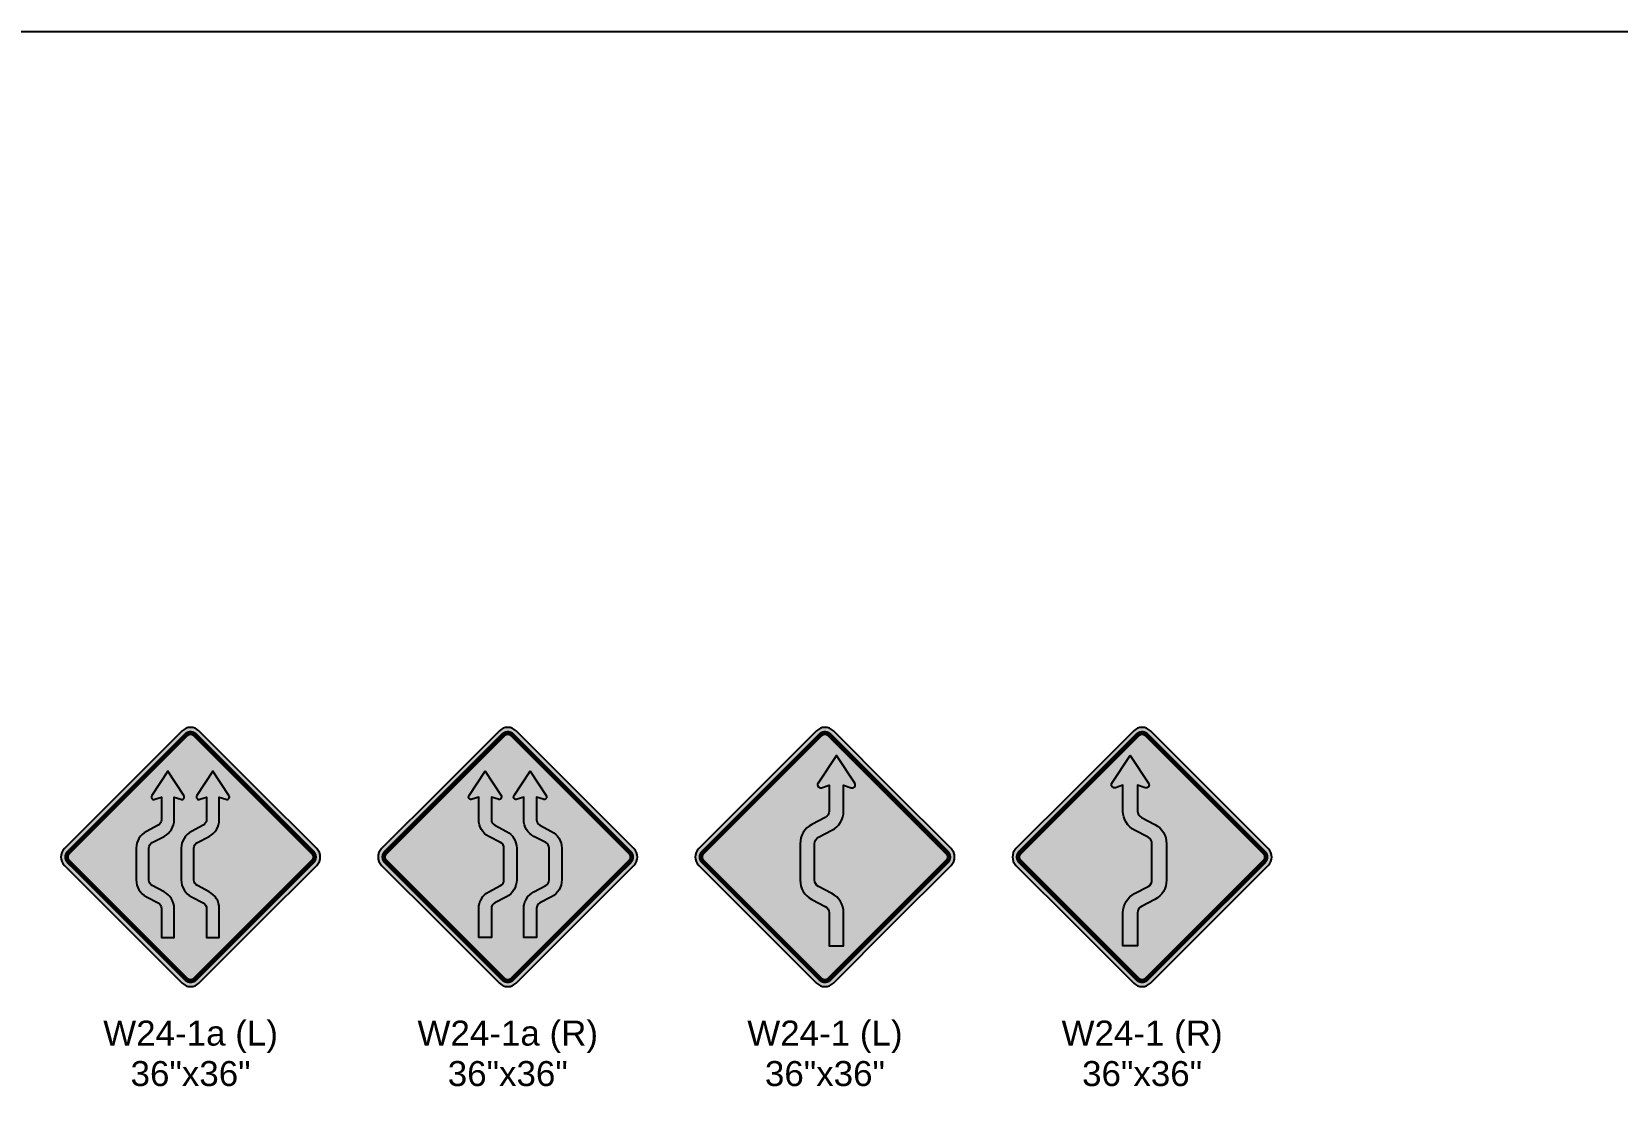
# Model space of a CAD drawing. Header units: inches. Extents: x -32 to 2634, y 197 to 1831.
# Drawn here: x 629.9 to 929.9, y 1627.7 to 1830.7 of the extents above; entities that cross this region are included whole.
import ezdxf
from ezdxf.enums import TextEntityAlignment as Align

# ---------------------------------------------------------------- set-up
doc = ezdxf.new("R2010")
doc.units = ezdxf.units.IN
doc.header["$MEASUREMENT"] = 0
doc.layers.add('NO SHOW', color=252, linetype='Continuous', plot=False)
doc.styles.add('ARIAL', font='arial.ttf')

# ---------------------------------------------------------------- blocks, each defined once
blk = doc.blocks.new('CURVE Double Reverse Left 36x36 W24-1L Yellow')
h = blk.add_hatch(color=40)
edge = h.paths.add_edge_path()
edge.add_line((1.590990257669525, 0.6590097423301327), (23.86485386504589, 22.93287334970662))
edge.add_arc((22.27386360737589, 24.52386360737616), 2.250000000000059, 315.0000000000082, 404.9999999999918)
edge.add_line((23.86485386504589, 26.11485386504571), (1.590990257669525, 48.38871747242219))
edge.add_arc((-2.131628207280301e-14, 46.79772721475276), 2.249999999999657, 44.99999999999795, 135.000000000002)
edge.add_line((-1.590990257669567, 48.38871747242219), (-23.86485386504594, 26.11485386504594))
edge.add_arc((-22.27386360737685, 24.52386360737616), 2.249999999999576, 134.9999999999877, 225.0000000000123)
edge.add_line((-23.86485386504594, 22.93287334970639), (-1.590990257669567, 0.6590097423301344))
edge.add_arc((-2.131628207280301e-14, 2.249999999999565), 2.249999999999657, 224.999999999998, 315.000000000002)
at = {"true_color": 0x000000}
h = blk.add_hatch(color=18, dxfattribs=at)
edge = h.paths.add_edge_path()
edge.add_line((-2.482377150860202, 16.51129535534074), (0.05976631654061748, 15.18124489809145))
edge.add_arc((-0.5770298717420701, 13.96822353200855), 1.370011029147204, 0.07940858837679343, 62.302009405673175, ccw=False)
edge.add_line((0.7929798416239464, 13.97012228629694), (0.7929798416239464, 7.718175486340442))
edge.add_line((0.7929798416239464, 7.718175486340442), (3.542979841623946, 7.718175486340442))
edge.add_line((3.542979841623946, 7.718175486340442), (3.542979841624174, 13.97012848634074))
edge.add_arc((-0.5738967279030476, 13.97012033701071), 4.116876569535287, 0.0001134166178194319, 62.381390490139)
edge.add_line((1.334620750385056, 17.6178913994346), (-1.207351401015558, 18.94785224536258))
edge.add_arc((-0.5738935080146348, 20.15908048633992), 1.366873349636394, 179.9999999999809, 242.3909705556706, ccw=False)
edge.add_line((-1.940766857650942, 20.15908048634037), (-1.940766857650942, 27.04095548634041))
edge.add_arc((-0.57389350801418, 27.04095548634086), 1.366873349636762, 117.60902944434409, 180.0000000000191, ccw=False)
edge.add_line((-1.207351401015558, 28.25218372731831), (1.334620750385056, 29.58214457324618))
edge.add_arc((-0.5739027080567212, 33.22991925606061), 4.116882549697583, 297.6186598956629, 359.9998361975871)
edge.add_line((3.542979841623946, 33.22990748634038), (3.542979841623946, 38.1422816316599))
edge.add_line((3.542979841623946, 38.1422816316599), (4.984607659884887, 37.64565515479421))
edge.add_arc((5.167979841624174, 38.17795548634035), 0.5629999999999608, 250.9916786251193, 393.4475008309063)
edge.add_line((5.637742088696086, 38.48826570406777), (2.167979841623946, 43.74095548634045))
edge.add_line((2.167979841623946, 43.74095548634045), (-1.301782405447966, 38.48826570406754))
edge.add_arc((-0.8320201583758262, 38.17795548634058), 0.5630000000000199, 146.552499169145, 289.0083213748294)
edge.add_line((-0.6486479766369939, 37.64565515479421), (0.7929798416239464, 38.1422816316599))
edge.add_line((0.7929798416239464, 38.1422816316599), (0.7929798416239464, 33.22991368634041))
edge.add_arc((-0.5770298717054629, 33.23181244065017), 1.370011029110664, 297.6979905933979, 359.9205914107272, ccw=False)
edge.add_line((0.05976631654061748, 32.01879107458922), (-2.482377150860202, 30.68874061734004))
edge.add_arc((-0.5738935080139527, 27.04095548634064), 4.116873349637085, 117.6181015009593, 180.0000000000032)
edge.add_line((-4.690766857650942, 27.04095548634041), (-4.690766857650942, 20.15908048634037))
edge.add_arc((-0.5738935080139527, 20.15908048634014), 4.11687334963699, 179.9999999999968, 242.3818984990407)
at = {"color": 40}
blk.add_lwpolyline([(-1.590990257669567, 48.38871747242219), (-12.72792206135821, 37.25178566873401), (-23.86485386504594, 26.11485386504594, 0.4142135623730963), (-23.86485386504594, 22.93287334970639), (-12.72792206135821, 11.7959415460182), (-1.590990257669567, 0.6590097423301327, 0.4142135623730937), (1.590990257669525, 0.6590097423302463), (12.72792206135771, 11.79594154601832), (23.86485386504589, 22.93287334970662, 0.4142135623730937), (23.86485386504589, 26.11485386504571), (12.72792206135771, 37.25178566873389), (1.590990257669525, 48.38871747242219, 0.4142135623730963)], format="xyb", close=True, dxfattribs=at)
at = {"color": 18, "true_color": 0x000000, "const_width": 0.875}
blk.add_lwpolyline([(0.8396893026588046, 1.410310697340739), (23.11355291003517, 23.68417430471734, 0.4142135623730984), (23.11355291003517, 25.3635529100351), (0.8396893026588046, 47.63741651741147, 0.4142135623730983), (-0.8396893026588472, 47.63741651741159), (-23.11355291003522, 25.36355291003522, 0.4142135623730983), (-23.11355291003522, 23.68417430471711), (-0.8396893026588472, 1.410310697340853, 0.4142135623730983)], format="xyb", close=True, dxfattribs=at)
at = {"color": 18, "true_color": 0x000000}
blk.add_lwpolyline([(0.7929798416239464, 33.22991368634041, -0.2783708055293581), (0.05976631654061748, 32.01879107458922), (-2.482377150860202, 30.68874061734004, 0.2791198788187033), (-4.690766857650942, 27.04095548634041), (-4.690766857650942, 20.15908048634037, 0.2791198788187042), (-2.482377150860202, 16.51129535534074), (0.05976631654061748, 15.18124489809145, -0.2783708055293519), (0.7929798416239464, 13.97012228629694), (0.7929798416239464, 7.718175486340442), (2.167979841623946, 7.718175486340442), (3.542979841623946, 7.718175486340442), (3.542979841624174, 13.97012848634074, 0.2791169560948343), (1.334620750385056, 17.6178913994346), (-1.207351401015558, 18.94785224536258, -0.2791625475356924), (-1.940766857650942, 20.15908048634037), (-1.940766857650942, 27.04095548634041, -0.2791625475356896), (-1.207351401015558, 28.25218372731831), (1.334620750385056, 29.58214457324618, 0.2791164821405204), (3.542979841623946, 33.22990748634038), (3.542979841623946, 38.1422816316599), (4.984607659884887, 37.64565515479421, 0.7162981609116909), (5.637742088695859, 38.48826570406754), (2.167979841623946, 43.74095548634045), (-1.301782405447966, 38.48826570406754, 0.7162981609116909), (-0.6486479766369939, 37.64565515479421), (0.7929798416239464, 38.1422816316599)], format="xyb", close=True, dxfattribs=at)
at = {"style": 'ARIAL'}
for tag, p in [('SIGN_NO.', (-2.131628207280301e-14, -9.379593918133745)), ('SIGN_DIM', (-2.131628207280301e-14, -16.44777537605578))]:
    blk.add_attdef(tag, text='', height=4.731999999999842, dxfattribs=at).set_placement(p, align=Align.MIDDLE)
blk = doc.blocks.new('CURVE Double Reverse Right36x36 W24-1R Yellow')
h = blk.add_hatch(color=40)
edge = h.paths.add_edge_path()
edge.add_line((1.590990257669525, 0.6590097423301327), (23.86485386504589, 22.93287334970662))
edge.add_arc((22.27386360737589, 24.52386360737616), 2.250000000000059, 315.0000000000082, 404.9999999999918)
edge.add_line((23.86485386504589, 26.11485386504571), (1.590990257669525, 48.38871747242219))
edge.add_arc((-2.131628207280301e-14, 46.79772721475276), 2.249999999999657, 44.99999999999795, 135.000000000002)
edge.add_line((-1.590990257669567, 48.38871747242219), (-23.86485386504594, 26.11485386504594))
edge.add_arc((-22.27386360737685, 24.52386360737616), 2.249999999999576, 134.9999999999877, 225.0000000000123)
edge.add_line((-23.86485386504594, 22.93287334970639), (-1.590990257669567, 0.6590097423301344))
edge.add_arc((-2.131628207280301e-14, 2.249999999999565), 2.249999999999657, 224.999999999998, 315.000000000002)
at = {"true_color": 0x000000}
h = blk.add_hatch(color=18, dxfattribs=at)
edge = h.paths.add_edge_path()
edge.add_arc((0.5004171912621587, 27.04095548634086), 1.366873349636706, -1.9099388737231493e-11, 62.39097055565588, ccw=False)
edge.add_line((1.867290540898921, 27.04095548634041), (1.867290540898921, 20.15908048634037))
edge.add_arc((0.5004171912626134, 20.15908048633992), 1.366873349636307, -62.390970555670606, 1.9099388737231493e-11, ccw=False)
edge.add_line((1.133875084263536, 18.94785224536258), (-1.408097067137078, 17.6178913994346))
edge.add_arc((0.5004204111510262, 13.97012033701071), 4.116876569535243, 117.618609509861, 179.9998865833822)
edge.add_line((-3.616456158376195, 13.97012848634074), (-3.616456158375968, 7.718175486340442))
edge.add_line((-3.616456158375968, 7.718175486340442), (-0.8664561583759678, 7.718175486340442))
edge.add_line((-0.8664561583759678, 7.718175486340442), (-0.8664561583759678, 13.97012228629694))
edge.add_arc((0.5035535549900487, 13.96822353200855), 1.370011029147241, 117.6979905943268, 179.9205914116232, ccw=False)
edge.add_line((-0.1332426332926389, 15.18124489809145), (2.408900834108181, 16.51129535534074))
edge.add_arc((0.5004171912619313, 20.15908048634014), 4.116873349637085, 297.6181015009593, 360.0000000000031)
edge.add_line((4.617290540898921, 20.15908048634037), (4.617290540898921, 27.04095548634041))
edge.add_arc((0.5004171912619313, 27.04095548634064), 4.11687334963699, 359.9999999999968, 422.3818984990407)
edge.add_line((2.408900834108181, 30.68874061734004), (-0.1332426332926389, 32.01879107458922))
edge.add_arc((0.5035535549534416, 33.23181244065017), 1.370011029110761, 180.0794085892728, 242.3020094066021, ccw=False)
edge.add_line((-0.8664561583759678, 33.22991368634041), (-0.8664561583759678, 38.1422816316599))
edge.add_line((-0.8664561583759678, 38.1422816316599), (0.5751716598849725, 37.64565515479421))
edge.add_arc((0.7585438416238048, 38.17795548634058), 0.5630000000000276, 250.9916786251706, 393.447500830855)
edge.add_line((1.228306088695945, 38.48826570406754), (-2.241456158375968, 43.74095548634045))
edge.add_line((-2.241456158375968, 43.74095548634045), (-5.71121840544788, 38.48826570406754))
edge.add_arc((-5.241456158376195, 38.17795548634035), 0.5629999999997658, 146.5524991691002, 289.0083213748807)
edge.add_line((-5.058083976636908, 37.64565515479421), (-3.616456158375968, 38.1422816316599))
edge.add_line((-3.616456158375968, 38.1422816316599), (-3.616456158375968, 33.22990748634038))
edge.add_arc((0.5004263913046998, 33.22991925606061), 4.116882549697491, 180.0001638024129, 242.3813401043371)
edge.add_line((-1.408097067137078, 29.58214457324618), (1.133875084263536, 28.25218372731831))
at = {"color": 40}
blk.add_lwpolyline([(-1.590990257669567, 48.38871747242219), (-12.72792206135821, 37.25178566873401), (-23.86485386504594, 26.11485386504594, 0.4142135623730963), (-23.86485386504594, 22.93287334970639), (-12.72792206135821, 11.7959415460182), (-1.590990257669567, 0.6590097423301327, 0.4142135623730937), (1.590990257669525, 0.6590097423302463), (12.72792206135771, 11.79594154601832), (23.86485386504589, 22.93287334970662, 0.4142135623730937), (23.86485386504589, 26.11485386504571), (12.72792206135771, 37.25178566873389), (1.590990257669525, 48.38871747242219, 0.4142135623730963)], format="xyb", close=True, dxfattribs=at)
at = {"color": 18, "true_color": 0x000000, "const_width": 0.875}
blk.add_lwpolyline([(0.8396893026588046, 1.410310697340739), (23.11355291003517, 23.68417430471734, 0.4142135623730984), (23.11355291003517, 25.3635529100351), (0.8396893026588046, 47.63741651741147, 0.4142135623730983), (-0.8396893026588472, 47.63741651741159), (-23.11355291003522, 25.36355291003522, 0.4142135623730983), (-23.11355291003522, 23.68417430471711), (-0.8396893026588472, 1.410310697340853, 0.4142135623730983)], format="xyb", close=True, dxfattribs=at)
at = {"color": 18, "true_color": 0x000000}
blk.add_lwpolyline([(-0.8664561583759678, 33.22991368634041, 0.2783708055293581), (-0.1332426332926389, 32.01879107458922), (2.408900834108181, 30.68874061734004, -0.2791198788187033), (4.617290540898921, 27.04095548634041), (4.617290540898921, 20.15908048634037, -0.2791198788187042), (2.408900834108181, 16.51129535534074), (-0.1332426332926389, 15.18124489809145, 0.2783708055293519), (-0.8664561583759678, 13.97012228629694), (-0.8664561583759678, 7.718175486340442), (-2.241456158375968, 7.718175486340442), (-3.616456158375968, 7.718175486340442), (-3.616456158376195, 13.97012848634074, -0.2791169560948343), (-1.408097067137078, 17.6178913994346), (1.133875084263536, 18.94785224536258, 0.2791625475356924), (1.867290540898921, 20.15908048634037), (1.867290540898921, 27.04095548634041, 0.2791625475356896), (1.133875084263536, 28.25218372731831), (-1.408097067137078, 29.58214457324618, -0.2791164821405204), (-3.616456158375968, 33.22990748634038), (-3.616456158375968, 38.1422816316599), (-5.058083976636908, 37.64565515479421, -0.7162981609116909), (-5.71121840544788, 38.48826570406754), (-2.241456158375968, 43.74095548634045), (1.228306088695945, 38.48826570406754, -0.7162981609116909), (0.5751716598849725, 37.64565515479421), (-0.8664561583759678, 38.1422816316599)], format="xyb", close=True, dxfattribs=at)
at = {"style": 'ARIAL'}
for tag, p in [('SIGN_NO.', (-2.131628207280301e-14, -9.379593918133745)), ('SIGN_DIM', (-2.131628207280301e-14, -16.44777537605578))]:
    blk.add_attdef(tag, text='', height=4.731999999999842, dxfattribs=at).set_placement(p, align=Align.MIDDLE)
blk = doc.blocks.new('CURVE Double Reverse 2 Left 36x36 W24-1aL Yellow')
h = blk.add_hatch(color=40)
edge = h.paths.add_edge_path()
edge.add_line((1.590990257669525, 0.6590097423301309), (23.86485386504589, 22.93287334970661))
edge.add_arc((22.27386360737589, 24.52386360737616), 2.250000000000059, 315.0000000000082, 404.9999999999918)
edge.add_line((23.86485386504589, 26.11485386504571), (1.590990257669525, 48.38871747242219))
edge.add_arc((-2.131628207280301e-14, 46.79772721475275), 2.249999999999657, 44.99999999999795, 135.000000000002)
edge.add_line((-1.590990257669567, 48.38871747242219), (-23.86485386504594, 26.11485386504593))
edge.add_arc((-22.27386360737685, 24.52386360737616), 2.249999999999576, 134.9999999999877, 225.0000000000123)
edge.add_line((-23.86485386504594, 22.93287334970639), (-1.590990257669567, 0.6590097423301309))
edge.add_arc((-2.131628207280301e-14, 2.249999999999563), 2.249999999999657, 224.999999999998, 315.000000000002)
at = {"true_color": 0x000000}
h = blk.add_hatch(color=18, dxfattribs=at)
edge = h.paths.add_edge_path()
edge.add_arc((-6.693142853823929, 26.18591817361346), 1.193404695446435, 477.6090294443441, 540.0000000000192)
edge.add_line((-7.886547549270517, 26.18591817361312), (-7.886547549270517, 20.17741567361315))
edge.add_arc((-6.693142853824384, 20.1774156736127), 1.193404695446087, 539.9999999999809, 602.3909705556705)
edge.add_line((-7.24620918149526, 19.11990330758124), (-5.026836404945243, 17.95872658355472))
edge.add_arc((-6.693145665079555, 14.77389083050753), 3.59440750671055, 360.0001134166178, 422.381390490139, ccw=False)
edge.add_line((-3.098738158376136, 14.7738979456135), (-3.098738158376364, 9.315374617249631))
edge.add_line((-3.098738158376364, 9.315374617249631), (-5.499738158376431, 9.315374617249631))
edge.add_line((-5.499738158376204, 9.315374617249631), (-5.499738158376204, 14.77389253241165))
edge.add_arc((-6.69588118448246, 14.77223474730386), 1.196144174902724, 360.0794085883769, 422.3020094056732)
edge.add_line((-6.139900221548942, 15.83131267456383), (-8.359422572541462, 16.99256763742039))
edge.add_arc((-6.693142853823701, 20.17741567361293), 3.594404695446741, 179.9999999999968, 242.3818984990407, ccw=False)
edge.add_line((-10.28754754927036, 20.17741567361315), (-10.28754754927036, 26.18591817361312))
edge.add_arc((-6.693142853823701, 26.18591817361323), 3.594404695446658, 117.61810150095931, 180.0000000000032, ccw=False)
edge.add_line((-8.359422572541462, 29.37076620980588), (-6.139900221548942, 30.53202117266233))
edge.add_arc((-6.6958811844504, 31.59109909990309), 1.196144174870874, 297.6979905933979, 359.9205914107272)
edge.add_line((-5.499738158376204, 31.58944131477665), (-5.499738158376204, 35.87838510994447))
edge.add_line((-5.499738158376204, 35.8783851099447), (-6.75841030079232, 35.44478504777931))
edge.add_arc((-6.918510885648857, 35.90953162815845), 0.4915501818182008, 146.552499169145, 289.0083213748294, ccw=False)
edge.add_line((-7.328656033001607, 36.18046065825388), (-4.299238158376284, 40.76653635543107))
edge.add_line((-4.299238158376284, 40.7665363554313), (-1.26982028375096, 36.18046065825433))
edge.add_arc((-1.679965431103483, 35.90953162815845), 0.4915501818179722, 250.9916786251193, 393.4475008308998, ccw=False)
edge.add_line((-1.840066015960019, 35.44478504777931), (-3.098738158376136, 35.87838510994447))
edge.add_line((-3.098738158376364, 35.8783851099447), (-3.098738158376364, 31.589435901613))
edge.add_arc((-6.693150886297417, 31.58944617764871), 3.594412727935845, 297.618659895663, 359.9998361975871, ccw=False)
edge.add_line((-5.026836404945243, 28.40460726367155), (-7.24620918149526, 27.24343053964503))
h = blk.add_hatch(color=18, dxfattribs=at)
edge = h.paths.add_edge_path()
edge.add_arc((1.831857146176162, 26.18591817361346), 1.193404695446435, 477.6090294443441, 540.0000000000192)
edge.add_line((0.6384524507295737, 26.18591817361312), (0.6384524507295737, 20.17741567361315))
edge.add_arc((1.831857146175707, 20.1774156736127), 1.193404695446087, 539.9999999999809, 602.3909705556705)
edge.add_line((1.278790818504831, 19.11990330758124), (3.498163595054848, 17.95872658355472))
edge.add_arc((1.831854334920536, 14.77389083050753), 3.59440750671055, 360.0001134166178, 422.381390490139, ccw=False)
edge.add_line((5.426261841623955, 14.7738979456135), (5.426261841623727, 9.315374617249631))
edge.add_line((5.426261841623727, 9.315374617249631), (3.02526184162366, 9.315374617249631))
edge.add_line((3.025261841623887, 9.315374617249631), (3.025261841623887, 14.77389253241165))
edge.add_arc((1.829118815517631, 14.77223474730386), 1.196144174902724, 360.0794085883769, 422.3020094056732)
edge.add_line((2.385099778451149, 15.83131267456383), (0.1655774274586292, 16.99256763742039))
edge.add_arc((1.83185714617639, 20.17741567361293), 3.594404695446741, 179.9999999999968, 242.3818984990407, ccw=False)
edge.add_line((-1.762547549270266, 20.17741567361315), (-1.762547549270266, 26.18591817361312))
edge.add_arc((1.83185714617639, 26.18591817361323), 3.594404695446658, 117.61810150095931, 180.0000000000032, ccw=False)
edge.add_line((0.1655774274586292, 29.37076620980588), (2.385099778451149, 30.53202117266233))
edge.add_arc((1.829118815549691, 31.59109909990309), 1.196144174870874, 297.6979905933979, 359.9205914107272)
edge.add_line((3.025261841623887, 31.58944131477665), (3.025261841623887, 35.87838510994447))
edge.add_line((3.025261841623887, 35.8783851099447), (1.766589699207771, 35.44478504777931))
edge.add_arc((1.606489114351234, 35.90953162815845), 0.4915501818182008, 146.552499169145, 289.0083213748294, ccw=False)
edge.add_line((1.196343966998484, 36.18046065825388), (4.225761841623807, 40.76653635543084))
edge.add_line((4.225761841623807, 40.7665363554313), (7.255179716249131, 36.18046065825433))
edge.add_arc((6.845034568896608, 35.90953162815845), 0.4915501818179722, 250.9916786251193, 393.4475008308998, ccw=False)
edge.add_line((6.684933984040072, 35.44478504777931), (5.426261841623955, 35.87838510994447))
edge.add_line((5.426261841623727, 35.8783851099447), (5.426261841623727, 31.589435901613))
edge.add_arc((1.831849113702674, 31.58944617764871), 3.594412727935845, 297.618659895663, 359.9998361975871, ccw=False)
edge.add_line((3.498163595054848, 28.40460726367155), (1.278790818504831, 27.24343053964503))
at = {"color": 40}
blk.add_lwpolyline([(-1.590990257669567, 48.38871747242219), (-12.72792206135821, 37.251785668734), (-23.86485386504594, 26.11485386504593, 0.4142135623730963), (-23.86485386504594, 22.93287334970639), (-12.72792206135821, 11.7959415460182), (-1.590990257669567, 0.6590097423301309, 0.4142135623730937), (1.590990257669525, 0.6590097423302446), (12.72792206135771, 11.79594154601832), (23.86485386504589, 22.93287334970661, 0.4142135623730937), (23.86485386504589, 26.11485386504571), (12.72792206135771, 37.25178566873389), (1.590990257669525, 48.38871747242219, 0.4142135623730963)], format="xyb", close=True, dxfattribs=at)
at = {"color": 18, "true_color": 0x000000, "const_width": 0.875}
blk.add_lwpolyline([(0.8396893026588046, 1.410310697340737), (23.11355291003517, 23.68417430471733, 0.4142135623730984), (23.11355291003517, 25.3635529100351), (0.8396893026588046, 47.63741651741147, 0.4142135623730983), (-0.8396893026588472, 47.63741651741158), (-23.11355291003522, 25.36355291003521, 0.4142135623730983), (-23.11355291003522, 23.68417430471711), (-0.8396893026588472, 1.410310697340851, 0.4142135623730983)], format="xyb", close=True, dxfattribs=at)
at = {"color": 18, "true_color": 0x000000}
for points in [[(-5.499738158376204, 31.58944131477665, -0.2783708055293581), (-6.139900221548942, 30.53202117266233), (-8.359422572541462, 29.37076620980588, 0.2791198788187033), (-10.28754754927036, 26.18591817361312), (-10.28754754927036, 20.17741567361315, 0.2791198788187042), (-8.359422572541462, 16.99256763742039), (-6.139900221548942, 15.83131267456383, -0.2783708055293519), (-5.499738158376204, 14.77389253241165), (-5.499738158376204, 9.315374617249631), (-4.299238158376284, 9.315374617249631), (-3.098738158376364, 9.315374617249631), (-3.098738158376136, 14.7738979456135, 0.2791169560948343), (-5.026836404945243, 17.95872658355472), (-7.24620918149526, 19.11990330758124, -0.2791625475356924), (-7.886547549270517, 20.17741567361315), (-7.886547549270517, 26.18591817361312, -0.2791625475356896), (-7.24620918149526, 27.24343053964503), (-5.026836404945243, 28.40460726367155, 0.2791164821405204), (-3.098738158376364, 31.589435901613), (-3.098738158376364, 35.8783851099447), (-1.840066015960019, 35.44478504777931, 0.7162981609116909), (-1.26982028375096, 36.18046065825388), (-4.299238158376284, 40.7665363554313), (-7.328656033001607, 36.18046065825388, 0.7162981609116909), (-6.75841030079232, 35.44478504777931), (-5.499738158376204, 35.8783851099447)], [(3.025261841623887, 31.58944131477665, -0.2783708055293581), (2.385099778451149, 30.53202117266233), (0.1655774274586292, 29.37076620980588, 0.2791198788187033), (-1.762547549270266, 26.18591817361312), (-1.762547549270266, 20.17741567361315, 0.2791198788187042), (0.1655774274586292, 16.99256763742039), (2.385099778451149, 15.83131267456383, -0.2783708055293519), (3.025261841623887, 14.77389253241165), (3.025261841623887, 9.315374617249631), (4.225761841623807, 9.315374617249631), (5.426261841623727, 9.315374617249631), (5.426261841623955, 14.7738979456135, 0.2791169560948343), (3.498163595054848, 17.95872658355472), (1.278790818504831, 19.11990330758124, -0.2791625475356924), (0.6384524507295737, 20.17741567361315), (0.6384524507295737, 26.18591817361312, -0.2791625475356896), (1.278790818504831, 27.24343053964503), (3.498163595054848, 28.40460726367155, 0.2791164821405204), (5.426261841623727, 31.589435901613), (5.426261841623727, 35.8783851099447), (6.684933984040072, 35.44478504777931, 0.7162981609116909), (7.255179716249131, 36.18046065825388), (4.225761841623807, 40.7665363554313), (1.196343966998484, 36.18046065825388, 0.7162981609116909), (1.766589699207771, 35.44478504777931), (3.025261841623887, 35.8783851099447)]]:
    blk.add_lwpolyline(points, format="xyb", close=True, dxfattribs=at)
at = {"style": 'ARIAL'}
for tag, p in [('SIGN_NO.', (-2.131628207280301e-14, -9.379593918133747)), ('SIGN_DIM', (-2.131628207280301e-14, -16.44777537605578))]:
    blk.add_attdef(tag, text='', height=4.731999999999842, dxfattribs=at).set_placement(p, align=Align.MIDDLE)
blk = doc.blocks.new('CURVE Double Reverse 2 Right 36x36 W24-1aR Yellow')
h = blk.add_hatch(color=40)
edge = h.paths.add_edge_path()
edge.add_line((1.590990257669525, 0.6590097423301327), (23.86485386504589, 22.93287334970662))
edge.add_arc((22.27386360737589, 24.52386360737616), 2.250000000000059, 315.0000000000082, 404.9999999999918)
edge.add_line((23.86485386504589, 26.11485386504571), (1.590990257669525, 48.38871747242219))
edge.add_arc((-2.131628207280301e-14, 46.79772721475276), 2.249999999999657, 44.99999999999795, 135.000000000002)
edge.add_line((-1.590990257669567, 48.38871747242219), (-23.86485386504594, 26.11485386504594))
edge.add_arc((-22.27386360737685, 24.52386360737616), 2.249999999999576, 134.9999999999877, 225.0000000000123)
edge.add_line((-23.86485386504594, 22.93287334970639), (-1.590990257669567, 0.6590097423301344))
edge.add_arc((-2.131628207280301e-14, 2.249999999999565), 2.249999999999657, 224.999999999998, 315.000000000002)
at = {"true_color": 0x000000}
h = blk.add_hatch(color=18, dxfattribs=at)
edge = h.paths.add_edge_path()
edge.add_arc((-1.905333462928411, 26.18591817361346), 1.193404695446435, -1.9099388737231493e-11, 62.39097055565588, ccw=False)
edge.add_line((-0.7119287674818224, 26.18591817361312), (-0.7119287674818224, 20.17741567361315))
edge.add_arc((-1.905333462927956, 20.1774156736127), 1.193404695446087, -62.390970555670606, 1.9099388737231493e-11, ccw=False)
edge.add_line((-1.35226713525708, 19.11990330758124), (-3.571639911807097, 17.95872658355472))
edge.add_arc((-1.905330651672784, 14.77389083050753), 3.59440750671055, 117.618609509861, 179.9998865833822)
edge.add_line((-5.499738158376204, 14.7738979456135), (-5.499738158375976, 9.315374617249631))
edge.add_line((-5.499738158375976, 9.315374617249631), (-3.098738158375909, 9.315374617249631))
edge.add_line((-3.098738158376136, 9.315374617249631), (-3.098738158376136, 14.77389253241165))
edge.add_arc((-1.90259513226988, 14.77223474730386), 1.196144174902724, 117.6979905943268, 179.9205914116232, ccw=False)
edge.add_line((-2.458576095203398, 15.83131267456383), (-0.239053744210878, 16.99256763742039))
edge.add_arc((-1.905333462928638, 20.17741567361293), 3.594404695446741, 297.6181015009593, 360.0000000000031)
edge.add_line((1.689071232518017, 20.17741567361315), (1.689071232518017, 26.18591817361312))
edge.add_arc((-1.905333462928638, 26.18591817361323), 3.594404695446658, 359.9999999999968, 422.3818984990407)
edge.add_line((-0.239053744210878, 29.37076620980588), (-2.458576095203398, 30.53202117266233))
edge.add_arc((-1.90259513230194, 31.59109909990309), 1.196144174870874, 180.0794085892728, 242.3020094066021, ccw=False)
edge.add_line((-3.098738158376136, 31.58944131477665), (-3.098738158376136, 35.87838510994447))
edge.add_line((-3.098738158376136, 35.8783851099447), (-1.840066015960019, 35.44478504777931))
edge.add_arc((-1.679965431103483, 35.90953162815845), 0.4915501818182008, 250.9916786251706, 393.447500830855)
edge.add_line((-1.269820283750732, 36.18046065825388), (-4.299238158376056, 40.76653635543084))
edge.add_line((-4.299238158376056, 40.7665363554313), (-7.32865603300138, 36.18046065825433))
edge.add_arc((-6.918510885648857, 35.90953162815845), 0.4915501818179722, 146.5524991691002, 289.0083213748807)
edge.add_line((-6.75841030079232, 35.44478504777931), (-5.499738158376204, 35.87838510994447))
edge.add_line((-5.499738158375976, 35.8783851099447), (-5.499738158375976, 31.589435901613))
edge.add_arc((-1.905325430454923, 31.58944617764871), 3.594412727935845, 180.0001638024129, 242.3813401043371)
edge.add_line((-3.571639911807097, 28.40460726367155), (-1.35226713525708, 27.24343053964503))
h = blk.add_hatch(color=18, dxfattribs=at)
edge = h.paths.add_edge_path()
edge.add_arc((6.61966653707168, 26.18591817361346), 1.193404695446435, -1.9099388737231493e-11, 62.39097055565588, ccw=False)
edge.add_line((7.813071232518269, 26.18591817361312), (7.813071232518269, 20.17741567361315))
edge.add_arc((6.619666537072135, 20.1774156736127), 1.193404695446087, -62.390970555670606, 1.9099388737231493e-11, ccw=False)
edge.add_line((7.172732864743011, 19.11990330758124), (4.953360088192994, 17.95872658355472))
edge.add_arc((6.619669348327307, 14.77389083050753), 3.59440750671055, 117.618609509861, 179.9998865833822)
edge.add_line((3.025261841623887, 14.7738979456135), (3.025261841624115, 9.315374617249631))
edge.add_line((3.025261841624115, 9.315374617249631), (5.426261841624182, 9.315374617249631))
edge.add_line((5.426261841623955, 9.315374617249631), (5.426261841623955, 14.77389253241165))
edge.add_arc((6.622404867730211, 14.77223474730386), 1.196144174902724, 117.6979905943268, 179.9205914116232, ccw=False)
edge.add_line((6.066423904796693, 15.83131267456383), (8.285946255789213, 16.99256763742039))
edge.add_arc((6.619666537071453, 20.17741567361293), 3.594404695446741, 297.6181015009593, 360.0000000000031)
edge.add_line((10.21407123251811, 20.17741567361315), (10.21407123251811, 26.18591817361312))
edge.add_arc((6.619666537071453, 26.18591817361323), 3.594404695446658, 359.9999999999968, 422.3818984990407)
edge.add_line((8.285946255789213, 29.37076620980588), (6.066423904796693, 30.53202117266233))
edge.add_arc((6.622404867698151, 31.59109909990309), 1.196144174870874, 180.0794085892728, 242.3020094066021, ccw=False)
edge.add_line((5.426261841623955, 31.58944131477665), (5.426261841623955, 35.87838510994447))
edge.add_line((5.426261841623955, 35.8783851099447), (6.684933984040072, 35.44478504777931))
edge.add_arc((6.845034568896608, 35.90953162815845), 0.4915501818182008, 250.9916786251706, 393.447500830855)
edge.add_line((7.255179716249359, 36.18046065825388), (4.225761841624035, 40.76653635543107))
edge.add_line((4.225761841624035, 40.7665363554313), (1.196343966998711, 36.18046065825433))
edge.add_arc((1.606489114351234, 35.90953162815845), 0.4915501818179722, 146.5524991691002, 289.0083213748807)
edge.add_line((1.766589699207771, 35.44478504777931), (3.025261841623887, 35.87838510994447))
edge.add_line((3.025261841624115, 35.8783851099447), (3.025261841624115, 31.589435901613))
edge.add_arc((6.619674569545168, 31.58944617764871), 3.594412727935845, 180.0001638024129, 242.3813401043371)
edge.add_line((4.953360088192994, 28.40460726367155), (7.172732864743011, 27.24343053964503))
at = {"color": 40}
blk.add_lwpolyline([(-1.590990257669567, 48.38871747242219), (-12.72792206135821, 37.25178566873401), (-23.86485386504594, 26.11485386504594, 0.4142135623730963), (-23.86485386504594, 22.93287334970639), (-12.72792206135821, 11.7959415460182), (-1.590990257669567, 0.6590097423301327, 0.4142135623730937), (1.590990257669525, 0.6590097423302463), (12.72792206135771, 11.79594154601832), (23.86485386504589, 22.93287334970662, 0.4142135623730937), (23.86485386504589, 26.11485386504571), (12.72792206135771, 37.25178566873389), (1.590990257669525, 48.38871747242219, 0.4142135623730963)], format="xyb", close=True, dxfattribs=at)
at = {"color": 18, "true_color": 0x000000, "const_width": 0.875}
blk.add_lwpolyline([(0.8396893026588046, 1.410310697340739), (23.11355291003517, 23.68417430471734, 0.4142135623730984), (23.11355291003517, 25.3635529100351), (0.8396893026588046, 47.63741651741147, 0.4142135623730983), (-0.8396893026588472, 47.63741651741159), (-23.11355291003522, 25.36355291003522, 0.4142135623730983), (-23.11355291003522, 23.68417430471711), (-0.8396893026588472, 1.410310697340853, 0.4142135623730983)], format="xyb", close=True, dxfattribs=at)
at = {"color": 18, "true_color": 0x000000}
for points in [[(-3.098738158376136, 31.58944131477665, 0.2783708055293581), (-2.458576095203398, 30.53202117266233), (-0.239053744210878, 29.37076620980588, -0.2791198788187033), (1.689071232518017, 26.18591817361312), (1.689071232518017, 20.17741567361315, -0.2791198788187042), (-0.239053744210878, 16.99256763742039), (-2.458576095203398, 15.83131267456383, 0.2783708055293519), (-3.098738158376136, 14.77389253241165), (-3.098738158376136, 9.315374617249631), (-4.299238158376056, 9.315374617249631), (-5.499738158375976, 9.315374617249631), (-5.499738158376204, 14.7738979456135, -0.2791169560948343), (-3.571639911807097, 17.95872658355472), (-1.35226713525708, 19.11990330758124, 0.2791625475356924), (-0.7119287674818224, 20.17741567361315), (-0.7119287674818224, 26.18591817361312, 0.2791625475356896), (-1.35226713525708, 27.24343053964503), (-3.571639911807097, 28.40460726367155, -0.2791164821405204), (-5.499738158375976, 31.589435901613), (-5.499738158375976, 35.8783851099447), (-6.75841030079232, 35.44478504777931, -0.7162981609116909), (-7.32865603300138, 36.18046065825388), (-4.299238158376056, 40.7665363554313), (-1.269820283750732, 36.18046065825388, -0.7162981609116909), (-1.840066015960019, 35.44478504777931), (-3.098738158376136, 35.8783851099447)], [(5.426261841623955, 31.58944131477665, 0.2783708055293581), (6.066423904796693, 30.53202117266233), (8.285946255789213, 29.37076620980588, -0.2791198788187033), (10.21407123251811, 26.18591817361312), (10.21407123251811, 20.17741567361315, -0.2791198788187042), (8.285946255789213, 16.99256763742039), (6.066423904796693, 15.83131267456383, 0.2783708055293519), (5.426261841623955, 14.77389253241165), (5.426261841623955, 9.315374617249631), (4.225761841624035, 9.315374617249631), (3.025261841624115, 9.315374617249631), (3.025261841623887, 14.7738979456135, -0.2791169560948343), (4.953360088192994, 17.95872658355472), (7.172732864743011, 19.11990330758124, 0.2791625475356924), (7.813071232518269, 20.17741567361315), (7.813071232518269, 26.18591817361312, 0.2791625475356896), (7.172732864743011, 27.24343053964503), (4.953360088192994, 28.40460726367155, -0.2791164821405204), (3.025261841624115, 31.589435901613), (3.025261841624115, 35.8783851099447), (1.766589699207771, 35.44478504777931, -0.7162981609116909), (1.196343966998711, 36.18046065825388), (4.225761841624035, 40.7665363554313), (7.255179716249359, 36.18046065825388, -0.7162981609116909), (6.684933984040072, 35.44478504777931), (5.426261841623955, 35.8783851099447)]]:
    blk.add_lwpolyline(points, format="xyb", close=True, dxfattribs=at)
at = {"style": 'ARIAL'}
for tag, p in [('SIGN_NO.', (-2.131628207280301e-14, -9.379593918133745)), ('SIGN_DIM', (-2.131628207280301e-14, -16.44777537605578))]:
    blk.add_attdef(tag, text='', height=4.731999999999842, dxfattribs=at).set_placement(p, align=Align.MIDDLE)

msp = doc.modelspace()

# ---------------------------------------------------------------- linework, layer by layer
at = {"layer": 'NO SHOW', "color": 4}
msp.add_lwpolyline([(-32.25576145955007, 1013.953509262472), (1229.99423854045, 1013.953509262472), (1229.99423854045, 1830.703509262472), (-32.25576145955007, 1830.703509262472)], close=True, dxfattribs=at)

# ---------------------------------------------------------------- block references
for name, p, values in [('CURVE Double Reverse 2 Left 36x36 W24-1aL Yellow', (659.9999999999999, 1650), {'SIGN_NO.': 'W24-1a (L)', 'SIGN_DIM': '36"x36"'}), ('CURVE Double Reverse 2 Right 36x36 W24-1aR Yellow', (719.9999999999998, 1650), {'SIGN_NO.': 'W24-1a (R)', 'SIGN_DIM': '36"x36"'}), ('CURVE Double Reverse Left 36x36 W24-1L Yellow', (779.9999999999999, 1650), {'SIGN_NO.': 'W24-1 (L)', 'SIGN_DIM': '36"x36"'}), ('CURVE Double Reverse Right36x36 W24-1R Yellow', (839.9999999999998, 1650), {'SIGN_DIM': '36"x36"', 'SIGN_NO.': 'W24-1 (R)'})]:
    msp.add_blockref(name, p).add_auto_attribs(values)

doc.saveas('drawing.dxf')
